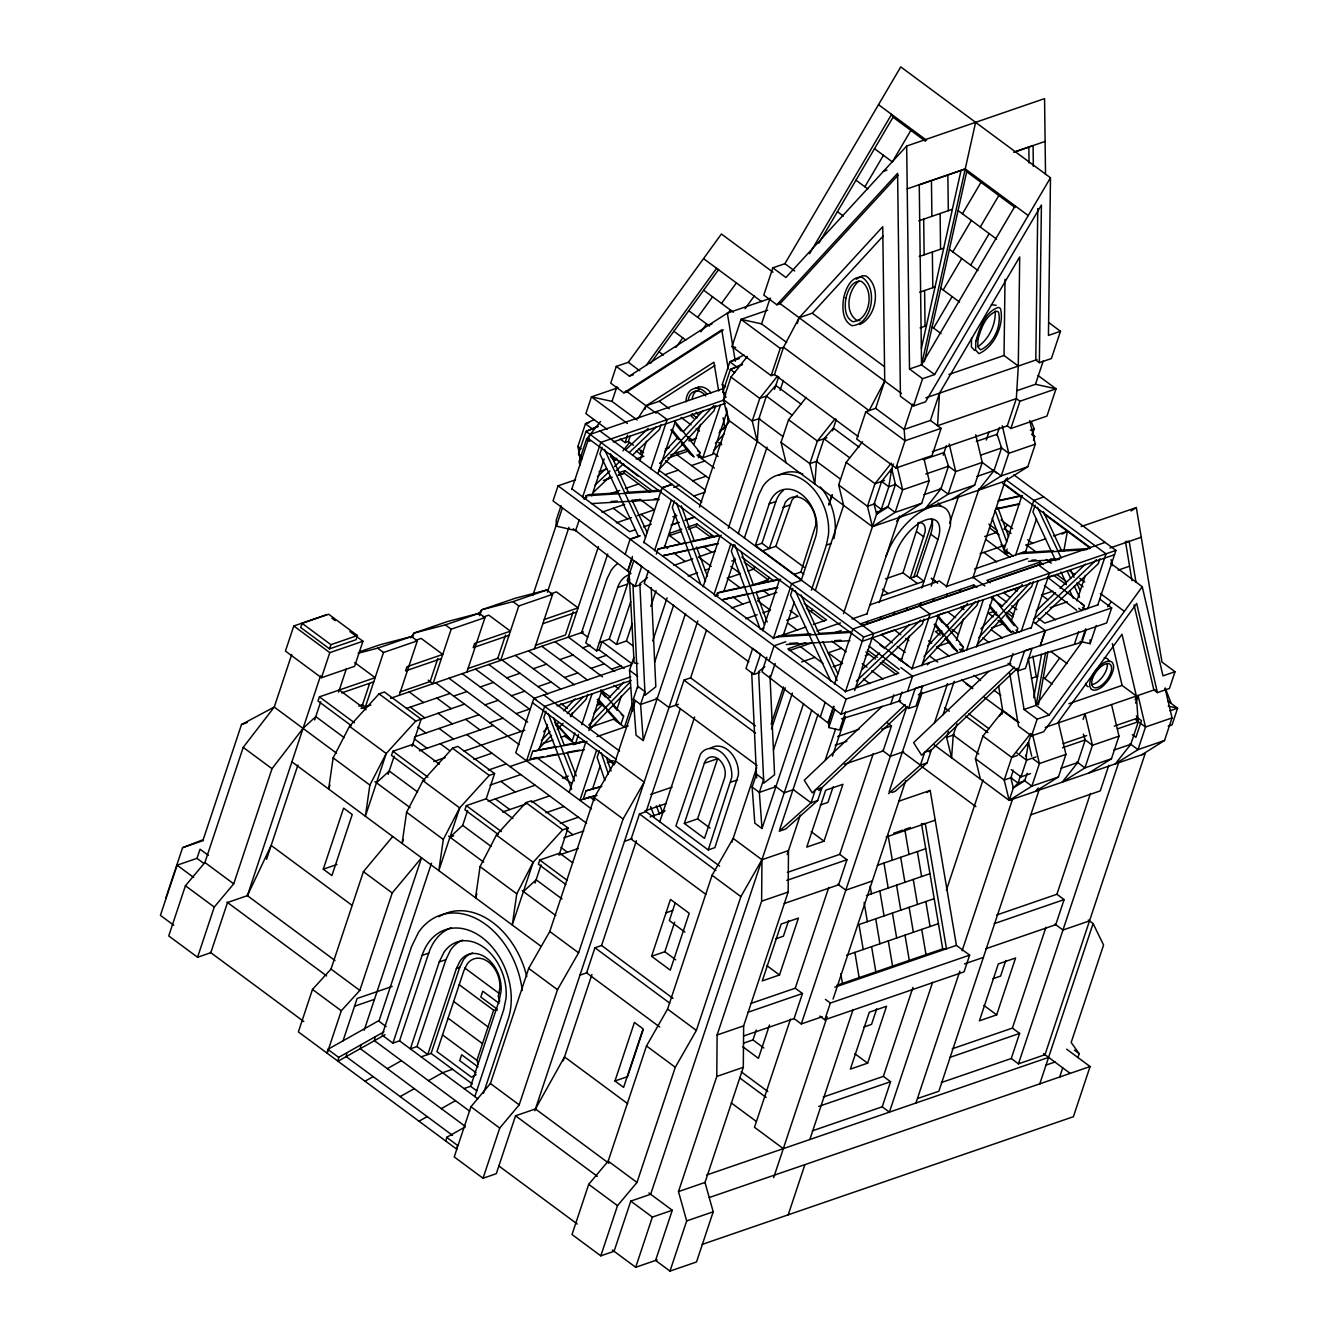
<?xml version="1.0" encoding="UTF-8"?>
<svg xmlns="http://www.w3.org/2000/svg" width="1338" height="1338" viewBox="0 0 1338 1338"><rect width="100%" height="100%" fill="white"/><g stroke="black" fill="none" stroke-linecap="round" stroke-linejoin="round"><path stroke-width="1.5" d="M648.913 1192.961L672.278 1210.254L655.587 1260.429L669.987 1271.1L686.678 1220.925L678.483 1191.589L716.783 1076.438L717.118 1034.993L761.623 901.176L761.958 859.732L733.157 838.391L712.067 875.269L667.562 1009.086L646.488 1045.965L608.188 1161.116L588.703 1184.331L572.012 1234.522L600.812 1255.847L614.075 1251.281L630.783 1201.106L650.669 1194.265L811.698 710.177M669.987 1271.1L696.513 1261.968L713.204 1211.793L705.009 1182.457L743.309 1067.323L743.644 1025.861L788.149 892.061L788.483 850.6L761.958 859.732L740.884 896.611L696.362 1030.411L675.289 1067.289L636.988 1182.441L617.504 1205.672L600.812 1255.847M932.419 451.608L1007.28 425.869L1016.345 398.607L1018.285 366.06L1004.035 355.49L1005.022 279.308M1018.285 366.06L1019.707 256.913L939.493 393.155L930.428 420.433L904.154 429.465L875.637 408.341L865.786 411.736L856.721 438.998L895.942 468.032L932.051 455.606L941.116 428.344L930.428 420.433M1037.77 208.611L1035.796 360.039L1039.358 362.665L1051.4 358.534L1060.482 331.272L1049.042 322.793M1039.358 362.665L1041.416 205.032L925.545 401.818L913.52 405.966L900.441 396.282L897.597 173.321L776.86 304.78L763.781 295.096L772.846 267.834L784.888 263.686L900.758 66.9L1050.481 177.77L1048.44 335.403L1060.482 331.272M939.493 393.155L937.553 425.701L1016.345 398.607L1019.924 401.233L1056.033 388.823L1038.054 375.51M801.412 404.427L775.806 385.461L766.39 396.115L758.88 418.71L757.208 441.373L752.24 420.985L759.767 398.389L777.462 376.095M859.029 447.076L833.423 428.127L824.007 438.764L816.481 461.376L814.825 484.022L809.858 463.65L817.367 441.038L835.063 418.761M957.005 723.791L953.241 735.097L951.586 757.743L946.602 737.372L948.491 731.719M971.555 338.029L971.355 346.893L974.649 350.506M412.087 746.42L421.152 719.192L384.424 691.997L379.039 693.853L349.502 726.317L333.145 757.877L328.646 789.052L329.951 785.105M349.502 726.317L386.23 753.511L369.873 785.072L365.374 816.247L386.23 753.511L415.767 721.048L464.487 704.106M498.321 834.527L464.922 809.808L466.326 805.627L486.212 798.769L494.592 773.581L457.864 746.387L452.495 748.226L422.959 780.706L406.585 812.266L402.102 843.425L403.407 839.495M422.959 780.706L459.687 807.901L443.313 839.461L438.814 870.62L459.687 807.901L489.223 775.421L494.592 773.581M558.983 855.199L568.048 827.971L531.32 800.776L525.951 802.616L496.415 835.096L480.041 866.639L475.542 897.815L476.863 893.884M496.415 835.096L533.143 862.291L516.769 893.834L512.27 925.01L533.143 862.291L562.679 829.811L568.048 827.971M891.727 468.685L888.817 486.748L881.29 509.36L876.574 514.21L874.099 504.025L881.625 481.429L891.727 468.685L895.457 484.473L887.93 507.069L876.574 514.21M1026.213 756.455L1028.487 742.406L1019.64 753.545M386.147 1026.581L378.437 1020.861L327.843 1049.377L327.174 1053.223L341.29 1010.775L359.822 990.404L392.218 892.981L421.537 857.825L364.187 1030.243M383.939 1031.849L338.648 1057.371L337.979 1061.235L385.043 1034.709M346.826 1052.755L346.157 1056.619L452.595 1135.41M360.959 1044.794L360.307 1048.641L465.139 1126.278M375.108 1036.833L374.439 1040.68L469.738 1111.242M445.989 1141.214L446.658 1137.35L465.457 1126.763M1033.772 697.667L1041.549 654.349M1017.231 668.281L1024.055 709.475L1036.097 705.343L1045.63 652.342M1063.844 550.955L1067.39 531.286L1053.591 536.036M1038.405 704.775L1047.955 651.623M708.22 849.931L731.719 777.411A22.913 16.608 71 0 0 720.714 751.856A22.913 16.608 71 0 0 700.41 754.214L675.907 825.998L708.22 849.931L714.86 847.64L738.359 775.12A22.913 16.608 71 0 0 729.411 751.304A22.913 16.608 71 0 0 710.16 748.594M811.413 590.158L826.399 545.101L828.456 534.932A47.967 34.755 71 0 0 805.392 481.446A47.967 34.755 71 0 0 762.894 486.38L758.713 494.976L744.363 538.077M833.875 538.746L835.113 532.641A47.967 34.755 71 0 0 820.378 486.999M921.414 348.131L961.019 170.495L965.233 168.906L1028.236 215.552M1045.53 174.559L1044.56 98.611L906.679 146.043L909.505 369.02L921.548 364.873L975.619 122.327M924.391 361.611L966.705 171.749L965.233 168.906L907.214 188.859M885.472 578.869L902.983 572.848L917.901 526.553A22.311 10.57 -53.5 0 0 917.918 522.623M931.465 518.659A32.564 15.437 -53.5 0 1 930.696 534.146L916.814 575.892L910.191 578.183L925.093 531.872A22.311 10.57 -53.5 0 0 919.122 522.456M165.895 897.848L182.587 847.673L203.209 839.679L241.509 724.527L274.24 707.066L291.717 654.55M208.343 855.367L200.031 849.212L196.987 858.344L177.101 865.184L160.409 915.359L173.739 925.244M336.49 753.16L274.24 707.066L243.215 747.373L204.915 862.508L185.43 885.739L168.739 935.931L197.556 957.255L210.819 952.689L227.51 902.514L247.396 895.657L271.162 845.449L352.145 905.408M326.94 614.577L293.791 625.983L285.446 651.071L321.454 677.73L354.603 666.324L362.949 641.236L349.854 631.553M302.104 623.324L300.699 627.505L329.516 648.846L356.042 639.715L357.43 635.533L328.63 614.209L302.104 623.324L330.904 644.665L357.43 635.533M197.556 957.255L214.247 907.064L233.715 883.849L272.015 768.698L303.04 728.39L315.768 716.616L344.15 737.623M247.396 895.657L320.518 675.874M329.516 648.846L330.904 644.665M321.454 677.73L329.8 652.643L362.949 641.236M354.721 662.578L375.125 677.68L319.414 696.847L318.026 701.028L351.409 725.748M266.546 859.297L297.922 765.001M314.664 719.961L320.719 701.748M338.631 692.047L346.391 668.699M369.572 683.584L362.498 704.825L358.735 706.113M359.47 651.823L380.143 644.715L411.485 636.537L417.322 640.852L383.504 652.492L365.391 706.949L362.18 704.591M323.278 869.182L343.598 808.135L352.228 814.524L331.924 875.587L323.278 869.182L336.942 864.482M412.673 636.988L413.96 633.091L447.778 621.451L479.138 613.256L484.975 617.587L466.862 672.044M399.209 695.325L417.322 640.852M392.736 836.501L363.418 871.657L331.004 969.08L312.49 989.434L298.374 1031.899L456.793 1149.208L457.462 1145.361L446.658 1137.35M439.466 764.165L412.756 744.396L392.87 751.237L391.482 755.418L424.865 780.138M388.12 774.351L394.175 756.137M437.861 658.396L430.15 681.544L399.995 691.93M484.975 617.587L451.157 629.211L433.027 683.685L428.227 680.122M479.656 615.664L481.613 609.81L515.431 598.186L546.774 589.991L552.611 594.306L534.498 648.779M342.996 1040.947L357.129 998.483L392.185 986.424M505.496 635.115L497.803 658.279L467.631 668.649M379.072 1020.777L431.522 863.127M575.608 479.79L558.046 485.828L553.046 500.897L841.084 714.158L1040.178 645.669L1045.179 630.616L846.084 699.105L841.084 714.158M552.611 594.306L518.793 605.947L500.68 660.42L497.468 658.045M580.307 460.255L577.932 446.407L585.442 423.795L594.34 419.53M561.04 505.697L556.19 520.281L556.34 526.152L576.578 530.751M581.729 459.185L578.501 454.017L586.011 431.421L598.136 426.237M532.909 595.193L557.177 522.288M556.34 526.152L562.412 507.922M600.478 421.52L586.579 439.031L579.07 461.627L579.973 465.34M571.694 489.44L590.008 434.415L722.855 388.722M453.733 835.865L449.953 837.17L462.68 825.379L467.631 810.527M772.979 272.183L721.399 233.999L628.325 362.297L616.283 366.428L610.73 383.153L623.792 392.837L627.087 391.7L723.289 329.867M522.255 990.538A76.216 55.226 71 0 0 478.753 919.959A76.216 55.226 71 0 0 418.426 932.486L411.569 946.585L382.116 1035.127L392.92 1043.122L422.089 955.399L428.729 953.124A60.812 44.07 71 0 1 451.274 927.719M547.376 592.199L568.968 527.272M637.172 420.032L612.001 401.4L616.952 386.531M392.92 1043.122L399.544 1040.847L428.729 953.124M582.498 497.435L600.812 442.41L723.875 400.079M584.89 499.091L586.011 495.746L589.322 494.608L618.072 492.852M602.133 447.243L599.909 453.933L638.46 536.421M575.658 530.601L579.287 519.662M591.797 495.963L604.14 458.901M474.806 1096.575L503.724 1009.672L506.015 998.315A45.425 32.915 71 0 0 484.172 947.655A45.425 32.915 71 0 0 443.932 952.338L439.249 961.938L410.348 1048.841L416.988 1046.55L445.889 959.664L450.555 950.064A45.425 32.915 71 0 1 462.831 940.045M631.586 664.769L533.862 698.369L515.749 752.842L591.48 808.921M620.213 438.998L625.114 442.627L627.589 435.201M625.114 442.627L628.392 441.49L630.248 435.92M573.149 611.851L565.439 635.015L535.384 645.351M464.002 1088.563L470.642 1086.289L499.275 1000.222L501.031 991.508A30.021 21.759 71 0 0 486.597 958.041A30.021 21.759 71 0 0 460.004 961.119L456.409 968.478L427.775 1054.561L416.988 1046.55M526.553 760.837L544.666 706.38L630.7 676.777M598.437 546.623L568.316 637.139L614.727 671.509M644.849 409.495L646.087 405.782L713.907 362.197L718.69 390.98M421.152 1056.836L431.104 1053.407L459.737 967.341L463.316 959.982A30.021 21.759 71 0 1 472.498 952.99M618.206 475.174L624.11 473.15L624.946 470.642L652.994 491.414M556.14 746.52L532.658 751.337L529.865 759.7L584.321 749.765M546.004 711.197L543.78 717.887L571.677 789.286M539.063 749.698L547.409 724.611M640.283 454.167L641.571 450.254M581.428 633.041L607.736 553.965M639.965 460.774L646.455 441.256M661.139 424.514L659.467 429.531L632.573 455.121M650.77 468.768L667.127 419.597L656.322 411.602M570.941 716.767L572.229 712.903M625.214 554.333L630.064 539.164L639.815 535.802M617.37 563.783A45.927 33.283 71 0 0 611.098 570.473L607.101 578.668L585.76 642.859L596.564 650.853L617.638 587.499A30.54 22.127 71 0 1 629.864 574.437M596.564 650.853L599.207 649.95L602 641.588L631.904 663.732M658.129 473.15L675.657 420.467M632.489 556.491L627.639 571.075L630.967 573.567M632.054 558.431L627.806 571.192L573.266 528.744M555.186 723.691L572.095 741.269L574.872 732.906M587.683 694.439L586.011 699.456L570.222 715.897M599.34 642.491L609.292 639.079L627.589 584.07A30.54 22.127 71 0 1 629.629 579.488M578.534 734.411L575.323 744.062L564.519 736.067M581.746 724.761L592.015 693.887M643.712 542.76L662.026 487.734L671.96 484.323M660.755 492.15L662.176 487.852L672.128 484.44M572.631 862.759L559.669 853.159L539.766 860L538.378 864.181L565.924 884.585M677.981 452.395L677.145 454.903L709.157 478.603M535.016 883.113L541.07 864.9M478.285 1064.228L476.93 1060.365L493.622 1010.19L459.218 984.718M635.032 586.496L641.688 566.442L633.878 560.505L627.204 580.558L635.032 586.496L640.986 584.572M609.292 639.079L616.484 644.414L630.716 601.615M589.121 729.059L601.966 690.458M569.118 792.347L585.81 742.172M654.516 550.754L671.392 500.027M648.478 570.757L644.23 583.519L748.762 661.875M483.035 1178.26L499.726 1128.068L519.194 1104.837L557.494 989.702L578.585 952.823L623.09 819.007L644.163 782.128L615.363 760.804L594.289 797.682L549.767 931.499L528.694 968.378L490.394 1083.512L470.926 1106.743L454.234 1156.918L483.035 1178.26L496.298 1173.694L515.548 1115.792L535.451 1108.951L564.502 1056.903L627.656 1103.666M616.484 644.414L626.435 640.986L632.255 623.475M656.339 554.083L658.012 549.065L685.825 542.609M674.519 500.83L672.295 507.52L700.476 583.636M694.021 443.915L700.51 424.397M596.614 750.166L579.906 800.358L589.857 796.93L594.774 800.559M664.468 547.342L675.506 514.16M483.52 1093.196L508.156 1019.121A60.812 44.07 71 0 0 481.747 937.286A60.812 44.07 71 0 0 422.089 955.399M875.637 408.341L884.719 381.079L882.745 226.707L799.154 317.725L783.516 347.244L774.451 374.523L771.156 375.644L731.953 346.609L741.018 319.347L767.627 310.182M680.791 543.88L669.585 535.585L670.422 533.076L681.795 529.162M601.147 786.426L586.011 790.842L583.234 799.221L597.016 795.391M599.374 750.702L597.133 757.392L604.943 780.539M724.678 398.289L722.303 384.441L729.829 361.829L744.062 355.005M698.436 457.613L700.109 452.595L674.586 420.968M715.679 405.749L714.024 410.766L659.734 468.701M632.573 711.164L629.529 670.321L633.827 657.426M650.803 606.365L656.038 590.66M616.868 709.508L621.367 696.011M726.099 397.219L722.871 392.051L730.397 369.455L742.506 364.271M592.433 789.219L600.126 766.055M698.252 454.335L702.868 457.763L720.396 405.079M1029.708 420.5L1035.294 444.183L1027.768 466.778L1005.072 481.061L872.426 526.687L728.407 420.032L723.44 399.661L730.966 377.065L747.39 356.36M601.03 690.776L623.642 716.131L620.865 724.494L598.237 699.138M727.103 411.402L712.82 454.335L702.868 457.763M633.392 699.122L637.674 686.227L644.883 691.562L640.584 704.457L643.26 740.566L636.052 735.231L633.392 699.122L640.584 704.457L657.175 698.754M652.693 641.069L667.077 597.852M632.172 704.005L624.461 727.17L613.657 719.158M699.473 507.052L728.926 418.493M614.008 764.901L634.948 701.915M786.727 342.511L761.556 323.88L769.986 298.558M688.535 529.079L696.128 526.47L696.947 523.961L714.559 536.99M654.683 662.109L673.633 605.144M702.935 539.732L710.528 537.123L711.364 534.615M643.26 740.566L685.491 613.59M771.156 375.644L780.238 348.382L783.516 347.244L869.081 410.599L884.719 381.079M703.119 586.746L719.995 536.02M728.273 528.376L757.726 439.817M774.535 389.325L778.716 376.714M534.849 1110.757L697.8 620.916M797.214 323.562L799.154 317.725L812.283 313.209L883.331 235.839M780.071 390.311L783.349 380.477M636.42 840.716L601.582 945.481L594.942 947.756L586.596 972.86L659.718 1026.999M680.289 708.872L646.087 811.664L639.464 813.956L631.118 839.043L705.895 894.403M706.38 630.415L690.609 677.848L683.969 680.139L675.623 705.226L757.057 765.52M713.923 594.758L730.799 544.014M716.315 596.397L717.419 593.052L720.747 591.914L745.233 586.596M733.559 544.549L731.334 551.239L759.532 627.355M738.258 533.661L767.059 447.076M563.198 1060.867L591.931 974.499M723.875 591.329L734.913 558.147M786.025 462.697L781.058 442.326L788.567 419.714L806.262 397.436M659.768 821.8L694.623 717.034M769.233 503.79A32.564 23.599 71 0 1 801.178 494.09A32.564 23.599 71 0 1 815.327 537.926L801.445 579.672L755.351 545.536L769.233 503.79L775.889 501.516A32.564 23.599 71 0 1 783.416 490.41M755.351 545.536L761.991 543.261L775.889 501.516M754.565 566.61L753.729 569.118L748.042 571.075M794.237 574.337L800.877 572.045L815.745 525.115A22.311 16.156 71 0 0 805.024 500.245A22.311 16.156 71 0 0 785.255 502.536L769.199 548.597L761.991 543.261M762.56 550.871L775.823 546.305L791.895 500.261A22.311 16.156 71 0 1 797.398 495.562M684.337 823.439L704.357 763.229L717.62 758.663L697.6 818.873L684.337 823.439L704.49 838.374L724.527 778.147A14.25 10.319 71 0 0 718.339 758.981A14.25 10.319 71 0 0 704.357 763.229M754.866 584.355L768.129 579.789L768.965 577.28M651.573 956.285L670.489 899.42L689.221 913.285L670.288 970.15L651.573 956.285L664.835 951.719L674.653 922.2M762.526 630.733L779.402 579.99M614.962 1080.987L634.429 1022.433L643.076 1028.838L623.608 1087.376L614.962 1080.987L627.555 1076.638L643.143 1029.808M675.222 902.866L669.335 920.544L684.939 932.101M832.537 430.786L836.334 419.379M753.779 674.419L760.452 654.366L752.642 648.445L745.968 668.498L753.779 674.419L759.733 672.496M766.825 657.192L761.974 671.776L827.988 722.921L833.44 706.514M773.314 638.728L791.628 583.702L801.579 580.291M792.798 588.402L790.574 595.092L830.865 681.343M769.066 660.838L774.083 645.786L785.807 641.755M783.265 635.316L794.304 602.133M770.287 678.015L775.154 663.431M828.774 504.844L832.035 494.993M828.924 504.794L832.203 494.943M843.626 505.346L838.658 484.975L846.185 462.379L862.609 441.674M815.344 590.393L843.492 505.781M731.836 842.338L756.723 767.56M771.123 724.259L783.55 686.879M752.14 787.062L756.438 774.167L763.63 779.502L759.348 792.38L762.008 828.506L754.816 823.171L752.14 787.062L759.348 792.38L775.923 786.677M771.457 728.993L785.172 687.749M811.346 611.784L812.166 609.275M773.431 750.033L792.38 693.084M762.008 828.506L803.586 703.504M912.583 404.143L904.154 429.465L905.006 440.771L895.942 468.032M843.492 613.69L877.544 511.333M890.573 472.163L893.299 463.935M913.52 405.966L922.584 378.704L934.626 374.556L1050.481 177.77M779.786 829.359L792.431 791.343M818.087 714.191L793.066 789.453L811.062 802.783L817.702 800.492L821.984 787.614L815.344 789.888L811.062 802.783L779.151 831.266L785.774 828.975L817.702 800.492M612.319 1249.976L635.684 1267.287L652.375 1217.095L672.278 1210.254M820.311 716.951L825.161 702.366M834.527 684.053L852.841 629.027L1038.656 565.104L1049.628 573.216M828.59 722.737L834.042 706.33M845.649 711.849L839.578 730.08L828.774 727.538L834.845 709.307M866.74 614.41L899.471 516.016M787.179 854.53L800.258 815.177M866.807 623.926L867.643 621.417M845.332 692.047L863.646 637.022L1115.942 550.403L1013.87 474.823M825.145 760.436L835.598 728.993M879.35 602.535L895.473 554.099A32.564 15.437 -53.5 0 1 925.595 520.03A32.564 15.437 -53.5 0 1 937.921 539.498L921.798 587.934M832.437 756.187L845.499 716.9M854.631 690.575L873.58 633.61L599.959 431.003M880.07 619.36L880.906 616.851M898.969 517.555L921.665 503.289L929.174 480.676L924.056 458.967M943.206 455.188L946.367 445.688M788.617 920.577L783.416 936.199L775.756 938.824M833.139 786.761L827.938 802.382L820.278 805.024M893.332 614.794L894.169 612.286M743.493 1043.172L752.96 1039.91L756.238 1030.076M975.72 434.8L982.243 462.43L974.716 485.025L948.19 494.157L925.495 508.423L940.982 488.822L948.508 466.226L944.093 452.528L923.237 459.703M779.502 974.984L798.418 918.102L781.175 924.04L762.259 980.905L779.502 974.984L766.691 965.501M824.007 841.167L842.923 784.302L825.68 790.223L806.764 847.105L824.007 841.167L811.213 831.684M913.804 577.163L932.787 520.097M906.595 610.228L907.432 607.72M769.517 1024.992L758.429 1058.341L742.824 1046.784M900.992 661.189L909.439 635.818M919.858 605.662L920.695 603.154M949.595 523.242L958.761 495.679M750.601 1003.55L795.24 988.197L828.774 887.378M787.346 872.409L839.746 854.38L873.296 753.562M841.518 718.824L890.824 703.905L893.851 694.79M931.198 586.178L950.281 526.202A47.967 22.746 -53.5 0 0 929.81 507.386A47.967 22.746 -53.5 0 0 889.887 546.974L885.789 556.692M790.507 1019.071L754.498 1127.298L783.315 1148.64M923.973 619.126L922.3 624.144L856.554 686.662M899.002 701.179L902.029 692.064M986.257 440.018L988.882 432.141M743.627 1035.98L794.086 1018.619L802.449 993.515L795.24 988.197M839.746 854.38L846.954 859.715L838.608 884.803L784.252 903.501M887.144 722.704L891.476 725.898L883.13 750.986L844.295 764.349M933.121 601.113L933.957 598.604M911.797 669.184L930.111 614.159L919.306 606.164M907.549 691.294L912.549 676.242L900.825 667.562M946.334 587.031L979.065 488.638M996.726 435.502L999.419 427.441M794.086 1018.619L801.295 1023.938L906.696 707.116M921.748 665.772L938.624 615.028M908.569 708.454L915.242 688.401L922.702 685.993L916.028 706.046L908.569 708.454L898.701 700.961M946.384 596.547L947.22 594.039M1027.768 466.778L1001.242 475.91L978.546 490.176L994.034 470.575L1001.56 447.979L997.145 434.281L976.305 441.44M889.151 791.745L922.2 692.415M1007.28 425.869L1010.842 428.511L1019.924 401.233M959.647 591.981L960.483 589.473M1016.729 390.746L1035.478 384.29L1043.255 360.909M819.843 1016.094L824.793 1019.773L830.363 1003.048L969.632 955.131L956.419 945.364L930.178 790.424L898.802 801.211M972.86 577.899L1005.591 479.506M773.682 1177.591L827.168 1016.78M833.056 999.085L905.726 780.639M976.941 587.282L973.73 584.907L972.91 587.415L863.01 625.231M956.369 640.417L963.494 618.942M934.526 722.804L947.588 683.517M1032.267 434.599L1034.157 428.946L1031.347 421.687M978.68 600.31L977.008 605.328L922.718 663.247M962.323 650.368L963.427 647.023L937.905 615.413M1033.471 440.336L1034.726 436.573L1032.418 433.562M891.827 792.497L895.155 791.36L927.067 762.877L931.348 749.982L924.725 752.274L920.427 765.152L888.516 793.635M943.106 714.626L954.211 681.243M966.521 650.368L983.397 599.625M1021.596 496.682L1004.069 549.366L1013.334 556.223M809.841 1139.508L853.042 1009.638M1008.752 552.945L1005.44 554.083L1007.113 549.065M976.456 646.94L993.331 596.213M788.216 1214.804L804.907 1164.629M1015.525 555.421L1033.822 500.395L1043.774 496.967M1035.16 505.212L1032.936 511.902L1055.715 560.655M1025.477 551.992L1036.498 518.826M876.741 1008.768L871.556 1024.373L863.88 1027.015M1011.06 621.601L1018.201 600.126M867.626 1063.158L886.542 1006.293L869.299 1012.23L850.383 1069.095L867.626 1063.158L854.815 1053.692M1016.696 631.67L1017.817 628.325L992.294 596.698M1033.388 581.495L1031.715 586.512L977.442 644.431M1043.356 564.552L1040.061 562.094L1039.225 564.603L988.063 582.214M980.386 779.067L975.419 758.696L982.928 736.101L1003.149 710.629L1019.155 722.47M1009.437 664.367L1013.067 653.429M1021.212 631.553L1038.087 580.809M1001.894 714.425L1003.149 710.629M1031.163 628.124L1049.46 573.099M1017.934 670.823L1024.607 650.77L1032.066 648.361L1025.393 668.415L1017.934 670.823L1008.066 663.33M823.188 1097.076L883.364 1076.371L912.951 987.427M946.384 890.105L983.045 779.903M812.35 1130.844L882.227 1106.794L890.573 1081.706L883.364 1076.371M1111.661 607.92L1045.346 630.733L1040.328 645.786L1106.66 622.973L1111.661 607.92L1099.903 599.223M932.619 982.259L889.419 1112.129L882.227 1106.794M1027.199 773.264L1024.691 780.79L1013.334 787.931L1010.859 777.746L1013.351 770.22M933.974 744.714L1009.187 800.408L1013.652 786.978M1027.534 745.266L1030.695 735.749M1009.621 672.663L1018.502 726.216L1031.565 735.883L1037.134 719.158L1049.176 715.027L1142.251 586.713L1110.64 563.315M1076.889 600.862L1085.335 575.491M962.106 950.783L1012.498 799.254M1020.56 775.538L1018.051 783.081L1013.334 787.931M1011.21 769.618L1021.011 776.876L1026.564 760.151L1026.146 754.498M915.945 1103.014L959.814 971.154M1083.161 608.974L1084.282 605.629L1047.637 577.347M1099.853 558.799L1098.18 563.816L1035.428 623.491M969.632 955.131L964.062 971.856L824.793 1019.773M1074.364 644.431L1078.595 631.67M1087.694 608.857L1105.991 553.832L1005.574 479.472M1081.974 639.832L1085.603 628.893M1086.205 629.362L1081.974 642.123L1028.755 658.229M1097.645 605.428L1115.942 550.403M1039.024 790.139L938.875 1091.223L918.035 1098.381M1080.05 641.387L1090.169 643.695L1096.223 625.465M1038.305 788.015L1035.712 791.276L1058.408 777.01L1065.934 754.398L1058.492 722.821M1083.111 719.409L1085.018 713.706L1092.46 745.283L1084.934 767.878L1062.238 782.145L1077.742 762.543L1085.252 739.947L1083.362 734.077M1005.775 960.483L1000.59 976.088L992.93 978.73M996.659 1014.873L1015.575 958.008L998.332 963.929L979.416 1020.81L996.659 1014.873L983.865 1005.39M952.238 1048.791L1012.398 1028.086L1045.948 927.267M996.743 914.975L1056.92 894.269L1090.453 793.451M941.383 1082.542L1011.26 1058.509L1019.606 1033.421L1012.398 1028.086M1056.92 894.269L1064.111 899.604L1055.766 924.692L985.889 948.726M1108.801 765.303L1100.288 790.875L1030.411 814.926M1088.764 773.029L1111.477 758.746L1118.986 736.151L1111.543 704.574M1135.109 699.69L1136.347 695.977L1121.997 634.262L1057.555 723.089M1135.544 703.052L1138.069 695.459L1145.512 727.019L1138.002 749.631L1115.307 763.898L1130.794 744.296L1138.32 721.7L1136.414 715.83M1011.26 1058.509L1018.452 1063.844L1118.618 762.76M1136.681 721.7L1137.919 717.988L1136.347 695.977L1122.097 685.424L1112.363 643.611M1081.171 526.553L1136.33 507.57L1161.953 662.042L1175.032 671.726L1169.462 688.451L1157.42 692.599L1153.858 689.956L1134.055 604.86M1039.593 1084.399L1093.096 923.571L1088.296 920.009M1141.832 754.783L1164.528 740.499L1172.038 717.904L1165.064 688.301M1059.495 1077.558L1062.707 1067.908M1077.893 1057.555L1079.181 1053.692L1071.169 1042.469L1103.582 945.029L1093.096 923.571M1066.67 1049.193L1090.085 1066.537L1073.394 1116.712L702.182 1244.407M809.54 253.718L891.576 114.366L893.048 117.209L925.461 141.209M818.889 243.165L893.048 117.209M864.883 186.785L883.431 155.292M910.877 130.405L892.346 161.898L874.517 148.702M962.44 213.812L980.988 182.319M952.823 251.895L971.355 220.402M943.19 289.978L961.738 258.502M980.269 227.008L998.817 195.515M933.573 328.078L952.104 296.584M970.652 265.091L989.183 233.598M934.626 374.556L921.548 364.873L1015.157 205.868M638.377 417.874L646.087 405.782L659.233 401.266L714.877 365.491M999.453 716.181L1002.764 710.996L998.683 686.327M410.582 637.875L413.96 633.091L445.32 624.896L479.138 613.256M478.218 614.61L481.613 609.81L512.956 601.632L546.774 589.991M646.254 365.274L716.599 268.302L718.556 269.691L650.569 363.401M675.924 347.345L682.798 337.878M697.683 317.34L712.585 296.819M700.878 331.841L706.598 323.947M721.5 303.408L736.385 282.887M728.123 313.176L730.414 310.015M745.049 308.71L754.214 296.083M1004.069 529.48L1007.497 524.747M1044.777 678.567L1059.679 658.045M1049.176 715.027L1036.097 705.343L1082.191 641.805M1107.663 606.699L1111.309 601.682M1005.072 481.061L1007.464 477.783M622.973 450.806L629.295 442.845M891.409 463.015L874.985 483.704L867.459 506.299L872.426 526.687L895.139 512.404L921.665 503.289M1030.695 733.542L1011.745 757.425L1004.219 780.021L1009.187 800.408L1145.144 753.629L1044.995 1054.712L1018.452 1063.844M906.679 146.043L785.924 277.518L772.846 267.834M898.082 175.245L780.138 303.642L776.86 304.78M664.601 451.592L677.463 437.877M683.183 431.773L703.203 410.415M659.634 463.416L713.94 405.464M718.991 432.893L728.993 422.206M715.445 443.179L724.009 434.03M714.107 449.986L721.45 442.159M927.602 646.154L941.885 630.9M946.183 626.318L967.608 603.455M924.056 656.44L975.502 601.531M927.351 664.819L929.392 662.644M980.888 628.86L996.609 612.085M1000.891 607.502L1022.332 584.622M978.764 637.624L1030.21 582.716M543.562 731.769L547.878 727.287M563.666 710.846L575.139 698.888M541.422 740.416L550.035 731.451M555.772 725.464L558.648 722.47M567.262 713.505L583.05 697.065M538.645 748.778L551.557 735.331M557.294 729.344L563.047 723.373M593.771 713.505L602.384 704.524M608.121 698.553L623.909 682.112M588.753 725.129L630.382 681.795M588.854 730.498L630.466 687.163M597.384 476.763L606.348 468.233M613.824 461.142L616.818 458.298M625.783 449.769L648.194 428.461M595.009 485.109L609.961 470.909M614.443 466.644L620.414 460.958M629.378 452.428L656.272 426.855M593.721 492.05L610.161 476.428M616.132 470.742L623.608 463.634M861.705 669.953L879.635 652.894M884.117 648.646L909.522 624.478M856.353 681.142L920.594 620.046M1036.114 611.048L1055.531 592.567M1060.014 588.302L1085.419 564.151M1033.739 619.394L1096.491 559.719M882.227 706.297L804.238 780.271L812.233 792.849L905.224 704.641M818.856 790.574L907.348 706.631M988.598 671.509L913.603 742.64L921.598 755.234L1014.589 667.026M929.274 751.956L1016.729 669M376.496 782.78L389.224 771.006L417.607 792.012M523.409 891.56L536.137 879.768L562.06 898.969M856.253 279.241L862.308 275.745L865.92 275.929C881.775 286.533 876.474 317.273 859.615 324.532M858.996 281.013C848.242 289.761 844.061 311.854 856.822 320.351L859.832 320.501M647.542 577.615L639.848 583.636L645.05 695.258L655.821 686.812L651.205 587.599M764.767 666.759L758.613 671.576L763.797 783.182L774.585 774.752L769.969 675.539M978.53 346.258C989.267 338.497 995.857 324.248 995.255 311.052M616.283 366.428L629.362 376.112L727.32 313.142L770.655 298.24M623.792 392.837L721.751 329.867L728.257 369.004M1131.078 510.949L1136.33 507.57M926.732 792.598L930.178 790.424M952.02 499.308L974.716 485.025M1009.187 800.408L1031.882 786.125L1058.408 777.01M364.973 1081.221L373.168 1076.605M387.301 1068.644L401.433 1060.666M400.179 1096.608L414.312 1088.63M428.444 1080.669L442.577 1072.708L452.528 1069.279M418.995 1121.211L427.173 1116.594M441.306 1108.633L455.455 1100.672M1062.138 534.079L1067.39 531.286M476.111 1074.732L471.361 1077.09L436.974 1051.635L463.851 970.803L467.012 964.33A23.984 17.377 71 0 1 488.27 961.855A23.984 17.377 71 0 1 499.793 988.598L498.254 996.258L499.76 1001.225M597.986 426.571L586.011 431.421L863.646 637.022M742.356 364.605L730.397 369.455L734.713 372.65M695.342 388.355L698.302 387.083M699.055 389.776L696.58 390.847A14.35 10.403 71 0 0 692.264 398.64M1014.254 152.181L1033.07 145.574L1033.337 166.28M883.481 171.297L886.927 170.11M1013.903 152.164L1045.112 141.427M918.671 185.045L961.019 170.495M918.771 220.854L952.355 209.297M708.504 325.234L711.95 324.047M919.223 256.528L943.708 248.115M629.362 376.112L633.309 374.757M618.072 387.719L591.463 396.868L585.893 413.593L607.134 429.314M919.674 292.202L935.061 286.917M739.295 358.584L729.829 361.829L737.823 367.766M589.238 422.49L585.442 423.795L591.848 428.545M920.126 327.894L926.398 325.736M613.222 441.941L725.38 403.357M767.343 395.78L759.767 398.389L730.966 377.065M599.023 471.745L606.816 469.053M636.068 459.001L643.879 456.308M665.337 448.932L669.234 447.594M688.736 440.888L696.529 438.195M719.944 430.15L723.841 428.812M759.833 418.393L752.24 420.985L723.44 399.661M619.042 472.665L624.946 470.642M670.405 455.004L687.464 449.133M606.415 479.221L612.319 477.198M667.679 458.165L688.518 450.99M603.421 480.426L610.998 477.833M618.591 475.224L624.261 473.267M583.519 498.823L586.83 497.686M948.876 374.473L1004.035 355.49M665.019 474.689L678.282 470.123M691.545 465.557L704.808 460.991M608.355 494.358L619.728 490.444M625.398 488.487L638.678 483.921M925.879 397.838L1037.05 359.604M673.75 487.3L679.42 485.36M692.683 480.794L705.962 476.228M601.916 512.186L624.645 504.376M632.222 501.767L637.908 499.81M826.851 437.794L817.367 441.038L788.567 419.714M693.837 496.013L705.193 492.1M616.316 522.857L631.469 517.639M637.156 515.682L654.215 509.811L639.815 499.158M817.434 461.041L809.858 463.65L781.058 442.326M635.55 529.631L629.663 531.654L571.895 488.888M643.411 526.921L651.271 524.228M672.88 516.786L676.811 515.431M941.116 428.344L905.006 440.771L865.786 411.736M678.834 522.389L671.024 525.065L678.985 522.506M686.628 519.696L694.439 517.02M630.231 539.281L639.982 535.919M684.839 520.482L694.589 517.137M687.481 527.222L696.947 523.961M669.585 535.585L680.958 531.671M1010.842 428.511L1046.968 416.085L1056.033 388.823L1035.478 384.29M782.897 507.386L789.537 505.112M358.066 653.279L377.667 648.161L411.485 636.537M415.516 640.367L421.169 638.41L442.761 654.416L406.953 666.725L405.565 670.907L441.373 658.597M483.152 617.086L488.805 615.146L510.414 631.151L474.605 643.461L473.217 647.642L509.025 635.333M550.821 593.821L556.457 591.881L578.066 607.87L544.231 619.511M666.173 554.634L662.845 555.772L718.523 543.68M666.123 555.069L687.565 549.985M884.451 480.442L874.985 483.704L846.185 462.379M1030.36 430.251L1034.157 428.946M895.457 484.473L888.817 486.748L881.625 481.429M925.762 474.037L948.508 466.226M980.721 455.137L1001.56 447.979M673.767 565.389L692.716 558.866M715.445 551.055L698.403 556.926L711.197 566.392M617.638 587.499L627.589 584.07M929.174 480.676L902.648 489.808L895.139 512.404L887.127 506.483M1035.294 444.183L1008.768 453.298L1001.242 475.91L993.248 469.989M875.052 503.707L867.459 506.299L838.658 484.975M241.509 724.527L247.196 722.57M341.692 692.883L373.737 681.862M542.843 623.692L576.661 612.051M887.93 507.069L881.29 509.36L874.099 504.025M923.939 494.692L940.982 488.822M976.991 476.445L994.034 470.575M688.167 576.059L697.633 572.798M705.226 570.189L709.006 568.884M731.752 561.057L735.532 559.752M826.399 545.101L831.383 543.379M361.009 708.454L370.843 705.076M390.495 698.319L583.485 631.937M714.927 596.129L718.255 594.992M406.501 708.421L450.086 693.435M582.732 647.809L590.309 645.2M725.531 599.056L728.842 597.919M453.682 696.095L466.945 691.545M480.208 686.979L493.471 682.413M506.734 677.848L520.014 673.282M533.277 668.732L546.54 664.166M559.802 659.601L573.065 655.035M731.368 608.054L750.317 601.531M757.893 598.922L776.843 592.399M597.133 658.48L606.599 655.219M484.958 704.875L498.221 700.309M511.484 695.743L524.747 691.177M538.01 686.611L551.273 682.062M564.536 677.496L577.799 672.93M591.062 668.364L604.324 663.799M745.768 618.708L757.141 614.794M762.827 612.854L770.404 610.245L757.609 600.762M984.651 536.521L996.007 532.624L996.843 530.116L988.849 524.178M414.462 736.92L478.887 714.76M611.533 669.134L620.999 665.872M760.185 629.378L763.965 628.074M786.711 620.247L798.084 616.333L790.072 610.412M980.102 553.715L1004.738 545.235M489.691 722.754L502.954 718.205M516.217 713.639L529.48 709.073L475.475 669.084M419.396 750.852L493.287 725.43M557.093 705.895L631.218 680.406M1026.012 545.519L1045.714 538.746M881.575 595.845L924.023 581.244L916.814 575.892M869.549 604.977L939.293 580.976L946.635 586.429L1027.785 558.515M805.727 627.087L773.515 638.176L643.896 542.208M813.303 624.478L826.566 619.929L804.171 603.338M974.499 569.035L1025.661 551.44M182.587 847.673L203.443 840.515M433.796 761.506L445.169 757.609M464.119 751.086L524.747 730.23M596.748 705.461L600.545 704.156L597.266 701.731M805.292 635.048L809.256 633.677M816.983 631.018L840.548 622.923M851.971 618.992L867.208 613.757M805.643 642.742L787.915 648.83L845.516 691.495L898.718 673.198L882.26 661.005M833.223 633.242L841.117 630.533M860.066 624.01L973.73 584.907M1040.061 562.094L987.009 580.358L990.304 582.799M789.119 650.636L811.848 642.825M473.886 759.432L491.966 753.21M1038.823 565.221L1105.138 542.408M1110.055 547.961L1141.247 537.24M543.261 743.376L553.012 740.031M560.806 737.338L564.703 736M590.075 727.287L615.43 718.556M678.466 704.256L669 707.501L656.189 698.035M801.629 661.959L814.892 657.393M841.418 648.278L828.155 652.827L842.555 663.497L833.072 666.759M938.055 615.028L945.632 612.419M964.581 605.897L960.784 607.201L963.996 609.576M1004.353 592.216L1019.523 587.014M1047.938 577.23L1053.625 575.273L1066.419 584.756M488.286 770.103L506.366 763.881M1114.521 554.701L862.207 641.32L588.586 438.713M509.979 766.54L534.849 757.994M573.567 744.664L583.619 741.219M596.965 736.619L628.174 725.882M865.285 655.67L869.081 654.366M939.192 630.248L935.396 631.553L940.196 635.115M994.134 611.349L988.464 613.306L993.264 616.868M1052.872 591.145L1041.499 595.059L1047.905 599.809M490.026 785.122L520.783 774.551M1118.083 570.172L1129.573 566.208M898.651 659.818L902.431 658.513M991.491 627.89L1002.864 623.976M1050.213 607.686L1067.272 601.816M488.153 801.378L535.183 785.205M562.428 778.131L568.282 776.107M607.301 762.693L613.155 760.686M1031.347 627.572L911.981 668.632L891.175 653.228M1097.829 604.876L1044.777 623.123L1038.171 618.24M502.553 812.049L526.068 803.954M531.487 802.098L549.584 795.876M545.887 812.751L563.984 806.53M560.304 823.422L578.384 817.2M650.77 794.438L672.128 787.095M837.688 736.586L859.029 729.243M563.85 837.822L583.736 830.982M644.933 810.861L666.291 803.519M835.18 745.266L846.82 741.252M881.759 729.243L891.476 725.898M1031.347 678.383L1037.619 676.225M730.765 782.195L737.389 779.903M650.184 816.849L663.782 812.183M560.17 854.698L578.25 848.476M624.478 841.318L632.054 838.709M793.685 789.554L784.219 792.815L774.618 785.707M903.585 751.755L890.322 756.321L882.327 750.401M946.602 737.372L954.195 734.763M1068.895 703.721L1122.097 685.424M1175.032 671.726L1162.99 675.874L1142.251 586.713M927.067 762.877L920.427 765.152L902.431 751.822M1045.229 727.387L1155.129 689.588M1031.565 735.883L1043.607 731.752L1136.681 603.455L1157.42 692.599M1017.415 755.468L1011.745 757.425L982.928 736.101M1063.058 743.727L1086.69 735.599M1114.27 726.116L1137.919 717.988L1141.481 720.63L1135.912 737.355L1132.349 734.713M439.249 961.938L445.889 959.664M1036.08 756.89L1026.564 760.151L1016.763 752.893M1062.523 747.758L1085.252 739.947M1117.464 728.859L1138.32 721.7M1169.997 710.812L1177.591 708.203L1167.79 700.945M1065.934 754.398L1039.409 763.53L1031.882 786.125L1023.888 780.205M1118.986 736.151L1092.46 745.283L1084.466 739.345M1172.038 717.904L1145.512 727.019L1135.912 719.911M456.409 968.478L459.737 967.341M1011.796 777.428L1004.219 780.021L975.419 758.696M354.553 1006.209L374.456 999.369M1021.011 776.876L1030.511 773.615M1168.225 726.233L1172.038 724.928L1177.591 708.203L1168.258 706.146M1024.691 780.79L1018.051 783.081L1010.859 777.746M1060.683 768.413L1077.742 762.543M1113.734 750.166L1130.794 744.296M893.65 833.273L902.933 830.078M910.358 827.536L904.789 829.443L909.02 854.43M1111.477 758.746L1084.934 767.878L1076.939 761.958M1164.528 740.499L1138.002 749.631L1129.991 743.711M666.04 912.8L672.663 910.509M886.091 837.07L935.229 820.177M786.777 880.404L846.954 859.715M761.623 901.176L788.149 892.061M877.276 865.351L925.745 848.693M579.973 975.134L587.549 972.525M872.343 881.006L845.817 890.138L837.805 884.201M866.455 895.523L929.977 873.681M934.208 898.668L858.996 924.541L863.227 949.528M846.519 955.265L938.44 923.655M994.234 923.638L1064.111 899.604M748.093 1012.214L802.449 993.515M836.869 985.286L942.705 948.876L946.484 948.776L925.277 823.589L921.497 823.69L942.705 948.876M834.795 987.193L956.419 945.364M717.118 1034.993L743.644 1025.861M964.447 963.929L983.397 957.406M1089.5 920.895L1062.974 930.027L1054.98 924.106M801.295 1023.938L822.134 1016.78M716.783 1076.438L743.309 1067.323M949.729 1057.455L1019.606 1033.421M818.739 1106.409L890.573 1081.706M706.681 1174.998L1048.591 1057.388M678.483 1191.589L705.009 1182.457M1046.015 1065.098L1055.063 1061.987M709.341 1197.51L1090.085 1066.537M686.678 1220.925L713.204 1211.793M635.684 1267.287L657.192 1259.878M890.824 703.905L900.658 700.627M918.37 694.723L1010.859 663.899M586.011 790.842L601.766 786.476M586.546 798.067L596.397 795.341M691.947 541.271L718.473 535.501M658.012 549.065L721.282 535.317M695.643 548.229L715.797 543.847M999.302 500.345L1021.747 495.461M998.031 501.031L1022.516 495.712M996.877 508.624L1019.038 503.807M995.572 509.326L1019.757 504.075M751.354 585.258L777.88 579.505M717.419 593.052L780.69 579.304M748.996 593.537L722.269 599.759L777.93 587.666M757.057 591.781L777.211 587.399M991.408 304.729L996.158 305.265M584.371 741.369L564.201 745.049L553.648 718.038M532.658 751.337L587.098 741.403M533.193 758.562L543.261 756.723M547.309 755.987L557.394 754.147M567.463 752.307L579.571 750.1M626.301 492.351L659.166 490.36M586.011 495.746L659.952 491.247M611.182 501.466L617.353 501.098M631.737 500.228L639.949 499.726M654.332 498.857L658.447 498.606M591.446 503.606L659.233 499.492M1022.332 552.577L1053.157 550.704M1059.311 550.336L1090.136 548.463M1019.021 553.715L1086.807 549.6M1031.882 560.187L1035.997 559.936M1050.363 559.067L1054.478 558.816M1028.571 561.324L1059.378 559.468M810.795 633.894L779.97 635.767L776.659 636.921L850.617 632.422M819.007 633.409L849.831 631.536M789.52 643.394L797.732 642.892M834.711 640.651L840.883 640.266M786.209 644.531L849.881 640.668M493.622 1010.19L497.084 1010.324M637.975 663.564L634.128 662.929L629.011 571.359M761.556 323.88L741.018 319.347L780.238 348.382M731.953 346.609L735.683 347.428M612.001 401.4L591.463 396.868L627.405 423.477M878.514 104.682L926.532 140.239M966.705 171.749L1015.024 207.507M958.058 210.551L996.609 239.101M855.969 180.178L867.86 188.976M949.411 249.37L978.078 270.594M837.437 211.672L843.375 216.07M940.748 288.172L959.53 302.087M932.101 326.99L940.999 333.563M1031.832 434.432L1034.726 436.573M784.888 263.686L794.688 270.962M909.505 369.02L922.584 378.704M1000.757 447.377L1008.768 453.298L1002.246 425.685M812.283 313.209L884.418 366.629M779.017 302.823L901.494 393.506M996.492 472.983L982.243 462.43L955.7 471.561L948.19 494.157L940.179 488.236M703.537 258.619L761.539 301.568M1004.152 483.771L1090.453 547.66M1002.496 483.252L1020.794 496.799M1044.092 514.043L1089.015 547.309M947.705 465.624L955.7 471.561L949.194 443.932M703.671 290.212L733.375 312.206M1001.041 520.03L1012.682 528.661M1027.668 539.749L1032.652 543.445M1069.698 570.874L1074.698 574.571M1079.682 578.267L1084.683 581.963M1100.304 593.453L1124.372 611.349M1004.32 528.443L1011.026 533.41M1026.095 544.566L1036.13 552.009M1046.199 559.451L1051.233 563.181M1078.094 583.067L1083.128 586.797M1056.568 574.32L1066.47 581.662M989.618 527.874L999.101 534.899M688.769 310.751L709.575 326.138M774.451 374.523L858.327 436.623M1080.669 602.97L1084.282 605.629M1000.991 544.75L1004.336 547.225M1082.409 607.385L1085.503 609.66M985.955 539.549L1009.956 557.327M1078.763 608.272L1081.974 610.646M894.654 483.888L902.648 489.808L897.062 466.126M983.882 552.41L996.693 561.893M766.39 396.115L791.996 415.064M824.007 438.764L849.613 457.73M673.884 331.272L685.775 340.069M1013.836 588.954L1017.031 591.329M1045.831 612.653L1055.448 619.762M930.696 534.146L937.921 539.498M722.303 384.441L725.497 386.816M1003.5 592.567L1010.106 597.467M916.681 531.654L923.889 536.973M973.161 577.297L984.885 585.977M996.609 594.657L1006.745 602.15M1011.679 605.813L1016.813 609.61M1033.454 621.936L1045.346 630.733M722.871 392.051L725.748 394.192M758.88 418.71L782.881 436.489M816.481 461.376L840.498 479.138M658.998 351.794L663.447 355.105M991.341 597.952L1002.547 606.248M1008.936 610.981L1013.736 614.543M1006.51 612.302L1012.916 617.052M1050.765 651.439L1067.105 663.548M1015.943 630.081L1019.021 632.356M998.064 620.414L1006.059 626.335M1012.465 631.084L1015.659 633.459M1006.745 628.224L1010.357 630.884M931.566 578.384L937.319 582.649M931.265 578.334L937.67 583.067M991.19 629.713L1002.396 638.009M628.325 362.297L639.765 370.76M902.983 572.848L917.4 583.519M1043.322 677.496L1052.203 684.069M718.539 442.393L721.734 444.768M947.521 611.767L955.533 617.688M982.728 637.841L989.133 642.575M659.233 401.266L669.284 408.726M681.042 417.423L691.094 424.865M696.128 428.595L699.49 431.087M942.27 622.254L948.659 627.004M951.87 629.362L958.259 634.112M713.271 452.88L718.088 456.442M625.967 390.88L656.155 413.241M688.033 436.84L693.067 440.57M959.831 644.364L963.427 647.023M697.7 450.806L700.109 452.595M882.444 589.289L888.215 593.554M961.236 648.897L964.313 651.171M944.996 638.661L949.796 642.223L936.533 646.789L949.344 656.272M959.413 649.331L962.607 651.706M696.814 455.071L714.425 468.116M952.372 646.923L955.968 649.599M689.053 452.495L692.649 455.154M1024.055 709.475L1037.134 719.158M928.539 640.869L931.733 643.227M973.964 675.422L980.67 680.406M994.101 690.341L1000.807 695.308M900.875 634.764L894.47 630.014L881.207 634.58L892.413 642.876M905.675 638.31L908.87 640.685M929.676 656.088L937.67 662.009M665.488 460.64L705.494 490.26M961.554 679.821L972.743 688.117M965.869 683.668L972.575 688.635M984.316 697.332L1017.867 722.186M775.823 546.305L804.188 567.295M628.392 441.49L633.426 445.219M638.46 448.949L643.494 452.679M800.877 572.045L803.77 574.186M636.236 450.99L642.641 455.723M658.631 469.956L701.831 501.934M897.213 646.438L905.207 652.359M879.986 644.933L883.18 647.308M1033.003 758.78L1039.409 763.53L1032.418 733.926M968.829 713.84L988.966 728.742M965.568 716.047L987.962 732.622M586.579 439.031L589.79 441.389M610.58 456.793L615.38 460.356M741.754 557.126L773.765 580.826M867.442 650.034L877.327 657.343M944.528 707.651L949.328 711.214M624.11 473.15L649.867 492.217M696.128 526.47L710.528 537.123M744.129 562.01L768.129 579.789M806.546 608.221L824.124 621.25M865.887 652.007L875.487 659.116M880.287 662.661L896.293 674.519M577.932 446.407L581.127 448.765M831.818 641.17L846.218 651.823M862.224 663.681L867.024 667.227M871.824 670.79L883.03 679.085M703.654 546.439L711.665 552.36M730.866 566.576L740.466 573.684L727.203 578.25L739.998 587.733M762.877 590.275L769.266 595.009M578.501 454.017L581.378 456.141M953.241 735.097L978.847 754.047M640.952 514.377L650.552 521.486M788.015 623.274L797.599 630.365M863.361 678.901L869.767 683.634M800.492 646.739L822.887 663.314M613.272 508.273L627.689 518.943M664.334 546.071L667.528 548.446M673.934 553.179L685.14 561.475M733.14 597.032L742.741 604.14M558.046 485.828L846.084 699.105M921.046 766.038L975.887 806.647M690.609 677.848L755.418 725.848M683.969 680.139L755.435 733.04M626.435 640.986L632.841 645.719M581.578 632.59L587.767 637.156M629.529 670.321L637.724 676.376M599.207 649.95L624.144 668.398M512.956 601.632L518.793 605.947M555.053 641.705L602.518 676.844M613.975 685.34L618.892 688.97M541.79 646.271L587.616 680.206M600.712 689.89L610.529 697.165M621.25 714.358L623.642 716.131M1074.381 1050.146L1079.181 1053.692M528.527 650.837L574.353 684.772M515.264 655.403L561.09 689.321M1043.556 1053.658L1070.199 1073.377M502.001 659.952L547.827 693.887M560.923 703.587L567.463 708.438M543.813 694.957L619.544 751.019M445.32 624.896L451.157 629.211M697.6 818.873L710.01 828.055M488.738 664.518L536.204 699.657M533.862 698.369L616.266 759.382M532.44 702.667L614.828 763.664M609.191 760.804L613.991 764.349M462.212 673.65L527.674 722.119M646.087 811.664L719.593 866.104M639.464 813.956L715.897 870.553M448.949 678.215L520.967 731.535M712.067 875.269L740.884 896.611M594.289 797.682L623.09 819.007M435.686 682.765L519.144 744.58M536.505 757.425L571.46 783.299M377.667 648.161L383.504 652.492M331.857 618.223L335.136 620.631M436.824 698.001L451.224 708.655M465.624 719.326L480.024 729.996M825.412 999.369L830.363 1003.048M409.16 691.897L423.561 702.567M437.961 713.221L452.361 723.891M466.761 734.562L586.546 823.255M410.298 707.116L424.698 717.787M439.098 728.457L453.498 739.111M293.791 625.983L329.8 652.643M500.88 781.392L515.281 792.046M566.492 829.961L572.898 834.711M379.039 693.853L415.767 721.048M452.495 748.226L489.223 775.421M525.951 802.616L562.679 829.811M417.841 727.086L425.835 733.007M440.235 743.677L449.836 750.785M414.178 738.76L426.973 748.243M495.378 798.903L509.795 809.557M560.99 847.472L567.396 852.222M339.317 690.007L366.027 709.776M486.212 798.769L512.922 818.555M664.835 951.719L675.757 959.814M319.414 696.847L354.47 722.804M392.87 751.237L427.926 777.194M466.326 805.627L501.382 831.584M539.766 860L567.312 880.404M752.96 1039.91L763.881 1047.989M462.68 825.379L491.063 846.402M601.582 945.481L673.031 998.399M374.958 781.643L410.08 807.65M448.548 836.133L483.687 862.14M522.154 890.623L555.805 915.56M594.942 947.756L669.719 1003.132M333.145 757.877L369.873 785.072M406.585 812.266L443.313 839.461M480.041 866.639L516.769 893.834M667.562 1009.086L696.362 1030.411M741.219 1071.805L767.811 1091.507M549.767 931.499L578.585 952.823M739.563 1077.792L766.156 1097.478M291.918 761.857L541.121 946.367M731.217 1102.88L756.154 1121.328M243.215 747.373L272.015 768.698M646.488 1045.965L675.289 1067.289M528.694 968.378L557.494 989.702M363.418 871.657L392.218 892.981M464.788 967.993L499.174 993.465M499.141 1003.316L482.767 991.19L480.827 997.061L497.184 1009.17M453.666 1001.46L488.052 1026.915M448.096 1018.185L482.483 1043.64M442.527 1034.91L476.93 1060.365M204.915 862.508L233.715 883.849M608.188 1161.116L636.988 1182.441M196.987 858.344L203.644 863.261M246.844 895.256L335.002 960.517M535.451 1108.951L608.874 1163.307M478.001 1066.871L461.627 1054.762L459.687 1060.616L476.044 1072.725M490.394 1083.512L519.194 1104.837M331.004 969.08L359.822 990.404M177.101 865.184L193.709 877.494M226.958 902.096L326.656 975.92M431.104 1053.407L472.314 1083.931M515.548 1115.792L597.317 1176.336M630.683 1201.039L652.375 1217.095M470.642 1086.289L476.813 1090.855M399.544 1040.847L477.9 1098.849M185.43 885.739L214.247 907.064M588.703 1184.331L617.504 1205.672M312.49 989.434L341.29 1010.775M470.926 1106.743L499.726 1128.068M210.417 952.388L303.759 1021.513M498.857 1165.967L577.28 1224.036M327.843 1049.377L338.648 1057.371M1044.443 585.509L1076.722 610.312M871.74 637.691L908.385 665.956M868.964 646.053L899.236 669.401M610.914 455.121L637.992 476.027M601.414 692.582L605.412 697.065M613.389 706.012L617.387 710.478M597.3 699.456L603.956 706.916M606.616 709.893L617.27 721.834M554.802 721.884L572.095 741.269M1006.561 616.166L1014.204 625.649M989.551 605.127L1011.762 632.623L1008.15 629.964L1000.255 620.163M989.852 607.285L996.358 615.346M936.868 615.898L941.969 622.237M935.178 623.826L957.372 651.338L953.777 648.662L945.866 638.878M934.175 624.378L943.273 635.65M676.091 424.631L681.193 430.953M671.86 429.398L694.054 456.894L690.441 454.234L681.243 442.828M670.856 429.95L678.65 439.6M1043.406 511.768L1061.803 551.139M1070.567 569.888L1074.08 577.397M1076.705 583.017L1080.201 590.51M1037.468 507.286L1061.118 557.913M1067.256 571.042L1070.751 578.534M1074.263 586.027L1079.515 597.283M1060.967 571.895L1066.219 583.151M1069.731 590.643L1073.227 598.153M801.044 594.975L819.441 634.346M822.954 641.839L837.839 673.716M795.106 590.476L837.153 680.473M610.396 453.799L628.793 493.17M632.289 500.663L647.191 532.541M604.442 449.317L645.618 537.441M1111.477 666.642L1110.691 664.869A14.016 6.64 -53.5 0 0 1099.903 667.578L1097.428 670.187A14.35 6.807 -53.5 0 0 1091.825 684.705L1092.611 686.494A14.016 6.64 -53.5 0 0 1103.398 683.785L1105.874 681.159A14.35 6.807 -53.5 0 0 1111.477 666.659M1109.152 661.691L1108.215 659.55A16.775 7.961 -53.5 0 0 1104.235 657.995M1085.603 683.333L1086.54 685.474A16.775 7.961 -53.5 0 0 1088.212 686.729M659.634 804.74L662.644 812.45M656.322 805.877L659.333 813.604M650.519 806.53L654.299 816.163M567.212 752.759L576.26 775.923M548.062 713.388L574.454 780.924M1165.298 688.15L1170.901 702.667M997.747 507.37L1008.635 536.739M995.171 510.464L1006.761 541.806M992.211 518.375L1005.44 554.083M741.068 551.524L753.394 584.823M756.288 592.65L767.176 622.036M734.846 544.834L764.583 625.13M681.293 505.848L694.338 541.087M696.513 546.974L707.401 576.344M676.526 503.071L705.527 581.411M606.482 757.542L611.031 771.039M601.23 752.893L608.372 774.1M1028.487 742.406L1031.732 756.221M726.367 408.174L728.407 420.032M917.383 851.553L921.614 876.541M925.846 901.544L930.077 926.532M913.252 879.417L917.483 904.404M921.731 929.408L925.996 954.63M900.675 857.307L904.906 882.294M909.138 907.281L913.369 932.268M888.081 835.196L892.312 860.183M896.544 885.171L900.775 910.158M905.006 935.145L909.288 960.383M883.95 863.06L888.198 888.047M892.429 913.034L896.661 938.022M879.835 890.924L884.067 915.911M888.298 940.898L892.58 966.12M870.168 886.107L871.473 893.801M875.704 918.788L879.936 943.775M864.097 902.431L867.359 921.665M871.59 946.652L875.855 971.873M854.882 952.405L859.147 977.626M840.799 973.679L842.438 983.38M1135.995 582.298L1129.205 541.372L1125.475 541.505L1131.965 580.642M1111.109 559.501L1112.129 565.69M1032.852 656.105L1036.264 676.694M1028.286 658.279L1036.097 705.343M727.32 313.142L735.298 361.21M723.122 417.724L724.828 428.009M828.456 721.399L828.774 727.538M751.688 672.445L756.606 777.846M632.941 584.505L637.758 687.849M1090.069 639.781L1090.169 643.695M1028.838 147.147L1029.056 163.019M947.856 175.01L948.324 210.685M940.112 213.511L940.564 249.186M931.449 180.663L931.9 216.338M932.352 252.012L932.803 287.687M923.688 219.164L924.14 254.839M924.608 290.513L925.06 326.188M919.256 184.728L921.548 364.873M438.931 916.714A76.216 55.226 71 0 1 526.771 976.589M658.48 814.073A45.927 21.776 -53.5 0 1 665.086 810.711M698.302 387.083A16.775 12.159 71 0 1 710.98 392.82M698.419 414.73A14.016 10.152 71 0 1 696.044 412.288M707.033 394.175A16.775 12.159 71 0 0 694.372 388.438L691.412 389.709A17.193 12.46 71 0 0 686.06 401.835M693.602 418.326A16.775 12.159 71 0 1 690.759 415.382M697.165 417.774A14.016 10.152 71 0 1 692.114 413.643M688.317 399.995A14.35 10.403 71 0 1 692.649 392.218L695.108 391.131A14.016 10.152 71 0 1 705.695 395.931M1091.657 684.621A14.016 6.64 -53.5 0 0 1099.117 680.607L1101.592 677.998A14.35 6.807 -53.5 0 0 1107.195 663.481M938.139 502.988A47.967 22.746 -53.5 0 1 940.848 505.981M896.644 521.184A47.967 22.746 -53.5 0 1 902.297 515.331M779.168 475.074A47.967 34.755 71 0 1 802.8 474.003M975.837 341.19L975.636 350.054L978.931 353.684C994.368 346.927 1004.587 324.666 1000.439 308.426L998.382 307.372C984.801 311.921 979.433 328.546 975.837 341.19M977.961 339.434L977.794 346.826L980.537 349.854C993.415 344.217 1001.961 325.636 998.483 312.089L996.777 311.202C985.437 314.999 980.955 328.88 977.961 339.434M843.743 297.588C842.154 307.138 841.97 320.786 852.072 325.703C872.426 324.365 878.481 287.637 861.973 277.284C851.052 275.963 845.767 288.841 843.743 297.588M845.934 298.223C844.613 306.201 844.462 317.608 852.891 321.705C869.884 320.585 874.935 289.928 861.154 281.298C852.038 280.177 847.623 290.931 845.934 298.223M1099.568 665.973L1096.591 669.117A17.193 8.145 -53.5 0 0 1089.885 686.494L1090.821 688.635A16.775 7.961 -53.5 0 0 1103.733 685.391L1106.71 682.246A17.193 8.145 -53.5 0 0 1113.433 664.869L1112.497 662.711A16.775 7.961 -53.5 0 0 1099.568 665.973"/></g></svg>
